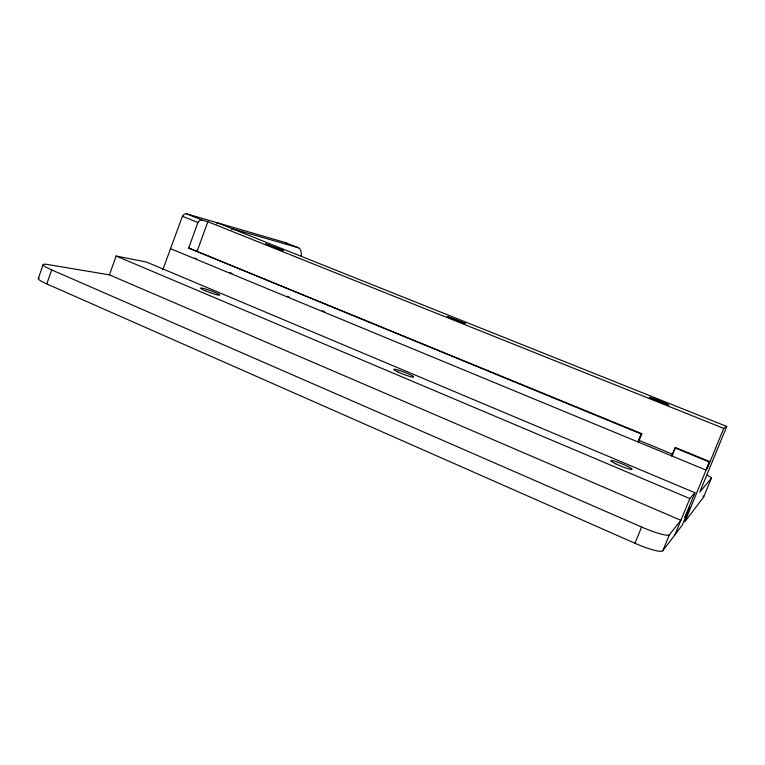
<?xml version="1.0" encoding="UTF-8"?>
<svg xmlns="http://www.w3.org/2000/svg" width="765" height="765" viewBox="0 0 765 765"><rect width="100%" height="100%" fill="white"/><g stroke="black" fill="none" stroke-linecap="round" stroke-linejoin="round"><path stroke-width="1.15" d="M38.336 278.345L43.175 264.527M46.799 283.92L51.704 269.921A23.141 2.735 18.8 0 1 47.765 264.527L109.433 274.865L680.888 520.315L669.394 534.725L662.834 550.733A26.727 4.294 23.2 0 1 634.979 543.284L46.799 283.92A23.122 2.993 18.6 0 1 39.187 277.991M109.433 274.865L116.137 256.036L146.459 262.022L694.916 492.736L684.771 517.456L689.877 507.09L682.294 525.058L662.834 550.733M162.782 269.844L182.414 216.256A6.216 3.223 -68.7 0 1 186.402 213.77L285.116 242.495L298.398 247.774A15.625 6.569 -68.4 0 1 301.219 255.854M641.099 433.956L637.914 441.854L638.698 441.568L641.864 433.717L641.099 433.956L188.687 248.023L197.915 222.491A6.244 3.146 -68.6 0 1 201.845 219.966L207.86 221.697L723.747 428.381L726.75 426.449L217.289 222.758A17.442 8.444 -68.8 0 0 216.897 223.868M197.054 251.522L207.86 221.697M634.979 543.284L641.596 527.018A26.765 3.921 23 0 0 669.394 534.725M675.514 447.535L671.68 455.806L675.514 447.535L709.576 461.534L706.305 469.509L707.252 468.543L723.747 428.381M674.96 534.773L689.81 498.57L694.916 492.736M709.576 461.534L684.818 521.787L703.647 497.021L711.393 478.173A18.044 1.626 22.3 0 0 707.3 475.237M726.75 426.449L699.765 492.134L711.393 478.173M705.818 469.997L170.423 248.625M188.687 248.023L641.864 433.717M298.398 247.774L232.13 228.687A17.518 8.252 -68.8 0 0 231.68 229.768M186.402 213.77L201.845 219.966M182.414 216.256L197.915 222.491M674.921 447.86L709.165 461.936M638.813 440.286L673.028 454.42M194.444 257.958L196.653 258.876M229.72 272.541L231.929 273.449M287.047 296.237L289.247 297.145M322.323 310.81L324.523 311.718M116.137 256.036L689.81 498.57M51.704 269.921L641.596 527.018M702.92 495.95A18.016 1.922 22.6 0 1 703.647 497.021M285.116 242.495A15.568 6.732 -68.4 0 1 287.124 244.207M283.385 250.557L265.857 243.959L283.385 250.557M465.56 323.557L447.334 316.547L465.56 323.557M615.739 463.81A11.465 1.253 22.2 0 0 632.081 469.318A11.465 1.253 22.2 0 0 616.59 461.811A11.465 1.253 22.2 0 0 615.739 463.81M398.288 372.163A10.595 1.128 20.9 0 0 413.636 377.011A10.595 1.128 20.9 0 0 399.311 370.451A10.595 1.128 20.9 0 0 398.288 372.163M205.001 290.652A10.203 0.995 19.9 0 0 219.698 295.06A10.203 0.995 19.9 0 0 205.622 289.046A10.203 0.995 19.9 0 0 205.001 290.652M653.272 399.32A10.528 0.507 21.6 0 0 668.753 405.039A10.528 0.507 21.6 0 0 655.012 399.072A10.528 0.507 21.6 0 0 653.272 399.32"/></g></svg>
